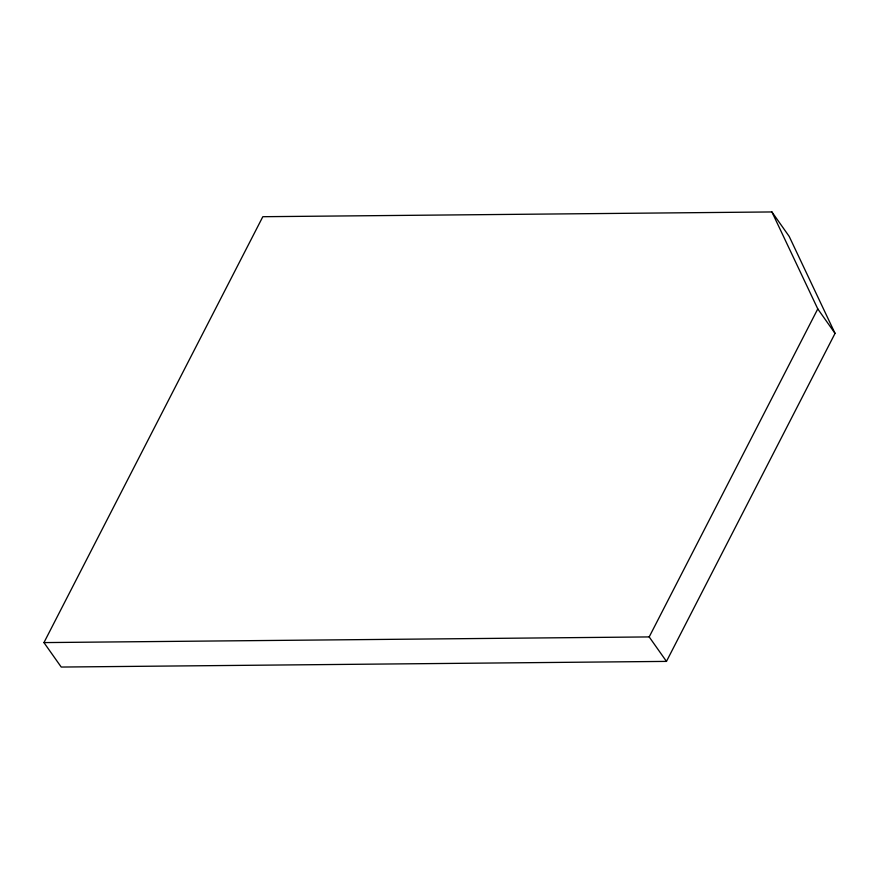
<?xml version="1.0" encoding="UTF-8"?>
<svg xmlns="http://www.w3.org/2000/svg" width="879" height="879" viewBox="0 0 879 879"><rect width="100%" height="100%" fill="white"/><g stroke="black" fill="none" stroke-linecap="round" stroke-linejoin="round"><path stroke-width="1.32" d="M43.95 642.593L262.821 216.706L771.916 211.949L789.188 236.407L835.05 333.383L666.469 661.393L61.222 667.051L43.95 642.593L649.196 636.923L666.469 661.393M649.196 636.923L817.778 308.914L771.916 211.949M817.778 308.914L835.05 333.383"/></g></svg>
